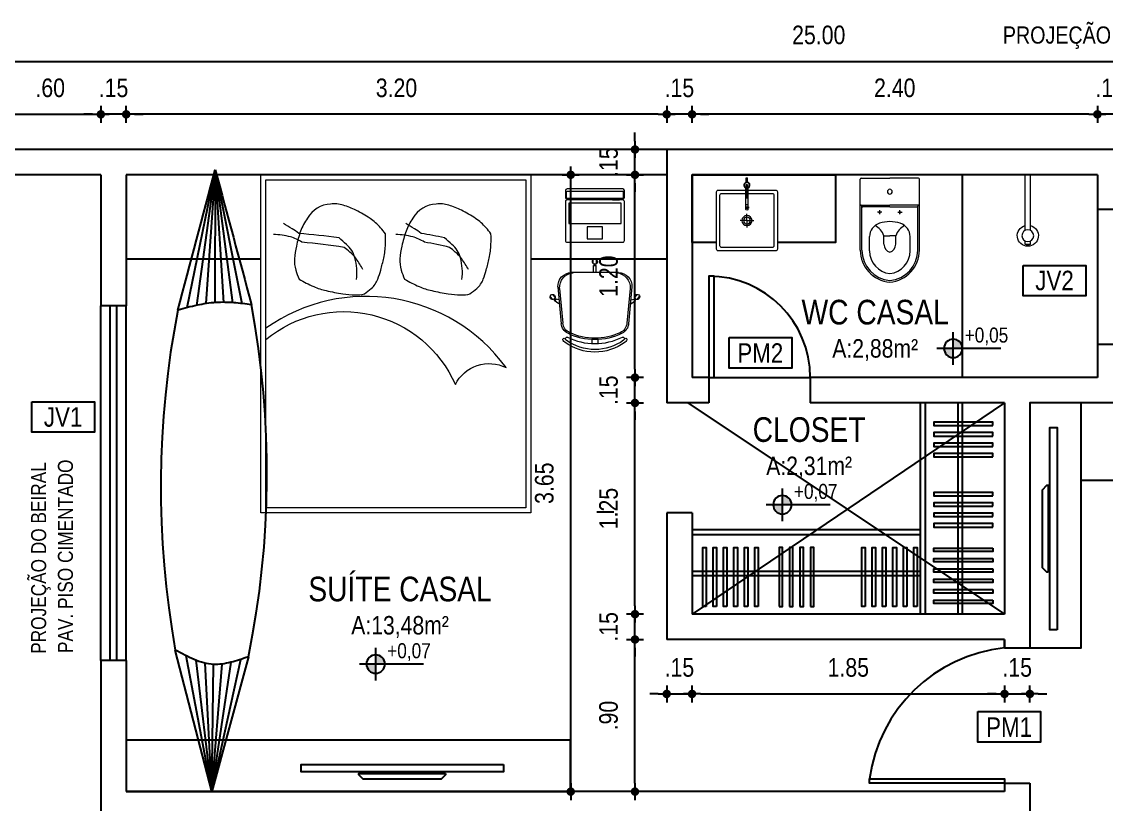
# Model space of a CAD drawing. Header units: millimetres. Extents: x 0 to 5100, y -1 to 1869.
# Drawn here: x 4791.69 to 4798.12, y 968.64 to 973.27 of the extents above; entities that cross this region are included whole.
import ezdxf
from ezdxf.enums import TextEntityAlignment as Align

# ---------------------------------------------------------------- set-up
doc = ezdxf.new("R2010")
doc.units = ezdxf.units.MM
doc.header["$LTSCALE"] = 20
for name, pattern in [('DASHDOT', [1, 0.5, -0.25, 0, -0.25]), ('DASHED', [0.75, 0.5, -0.25]), ('HIDDEN2', [0.1875, 0.125, -0.0625])]:
    doc.linetypes.add(name, pattern=pattern)
for name, color, linetype in [('001', 1, 'Continuous'), ('003', 3, 'Continuous'), ('A-PEN-G', 3, 'Continuous'), ('AR-MOB', 252, 'Continuous'), ('COTA', 7, 'Continuous'), ('DIVERSOS', 1, 'Continuous'), ('E-txt-g', 3, 'Continuous'), ('ESQUQDRIA', 2, 'Continuous'), ('LAYER1', 2, 'Continuous'), ('LAYER7', 4, 'Continuous'), ('LINHA PISO', 9, 'Continuous')]:
    doc.layers.add(name, color=color, linetype=linetype)
doc.layers.add('E-Lay-9', color=9, linetype='Continuous', lineweight=9)
doc.layers.add('E-Txt-W', color=7, linetype='Continuous', lineweight=20)
doc.styles.add('F2', font='ARIALN.TTF')
doc.styles.add('REG60', font='romans.shx', dxfattribs={"width": 0.8, "height": 0.15})
doc.styles.add('REG80', font='romans.shx', dxfattribs={"width": 0.8, "height": 0.2})
doc.dimstyles.new('ARQUITETURA', dxfattribs={"dimtxt": 0.11, "dimasz": 0.05, "dimexe": 0.1, "dimexo": 0, "dimgap": 0.1, "dimtad": 1, "dimzin": 5, "dimdsep": 46, "dimtxsty": 'F2', "dimblk": 'COTA', "dimcen": 0, "dimse1": 1, "dimse2": 1, "dimadec": 0, "dimazin": 0, "dimtfac": 2, "dimtix": 1, "dimtmove": 2, "dimatfit": 3, "dimldrblk": 'COTA', "dimfxl": 1, "dimtolj": 1, "dimtzin": 5, "dimarcsym": 0})

# ---------------------------------------------------------------- blocks, each defined once
blk = doc.blocks.new('COTA')
at = {"layer": 'COTA'}
for p, q in [((-1, 0), (1, 0)), ((0, 1), (0, -1))]:
    blk.add_line(p, q, dxfattribs=at)
at = {"layer": 'COTA', "const_width": 0.5}
blk.add_lwpolyline([(-0.25, 0, 1), (0.25, 0, 1)], format="xyb", close=True, dxfattribs=at)
blk = doc.blocks.new('*D223')
at = {"color": 0, "lineweight": -2}
for p, q in [((4798.0127, 972.7185), (4797.9627, 972.7185)), ((4798.2127, 972.7185), (4798.0627, 972.7185)), ((4798.2627, 972.7185), (4798.3127, 972.7185))]:
    blk.add_line(p, q, dxfattribs=at)
at = {"color": 0, "lineweight": -2, "xscale": 0.05, "yscale": 0.05, "zscale": 0.05}
blk.add_blockref('COTA', (4798.0627, 972.7185), dxfattribs=at)
at = {"color": 0, "lineweight": -2, "xscale": 0.05, "yscale": 0.05, "zscale": 0.05, "rotation": 180}
blk.add_blockref('COTA', (4798.2127, 972.7185), dxfattribs=at)
at = {"color": 0, "insert": (4798.1377, 972.8747), "char_height": 0.11, "attachment_point": 5, "style": 'F2'}
blk.add_mtext('\\A1;.15', dxfattribs=at)
blk = doc.blocks.new('*D224')
at = {"color": 0, "lineweight": -2}
blk.add_line((4798.0127, 972.7185), (4795.7127, 972.7185), dxfattribs=at)
at = {"color": 0, "lineweight": -2, "xscale": 0.05, "yscale": 0.05, "zscale": 0.05, "rotation": 180}
blk.add_blockref('COTA', (4795.6627, 972.7185), dxfattribs=at)
at = {"color": 0, "lineweight": -2, "xscale": 0.05, "yscale": 0.05, "zscale": 0.05}
blk.add_blockref('COTA', (4798.0627, 972.7185), dxfattribs=at)
at = {"color": 0, "insert": (4796.8627, 972.8747), "char_height": 0.11, "attachment_point": 5, "style": 'F2'}
blk.add_mtext('\\A1;2.40', dxfattribs=at)
blk = doc.blocks.new('*D225')
at = {"color": 0, "lineweight": -2}
for p, q in [((4795.4627, 972.7185), (4795.4127, 972.7185)), ((4795.6627, 972.7185), (4795.5127, 972.7185)), ((4795.7127, 972.7185), (4795.7627, 972.7185))]:
    blk.add_line(p, q, dxfattribs=at)
at = {"color": 0, "lineweight": -2, "xscale": 0.05, "yscale": 0.05, "zscale": 0.05}
blk.add_blockref('COTA', (4795.5127, 972.7185), dxfattribs=at)
at = {"color": 0, "lineweight": -2, "xscale": 0.05, "yscale": 0.05, "zscale": 0.05, "rotation": 180}
blk.add_blockref('COTA', (4795.6627, 972.7185), dxfattribs=at)
at = {"color": 0, "insert": (4795.5877, 972.8747), "char_height": 0.11, "attachment_point": 5, "style": 'F2'}
blk.add_mtext('\\A1;.15', dxfattribs=at)
blk = doc.blocks.new('*D226')
at = {"color": 0, "lineweight": -2}
blk.add_line((4795.4627, 972.7185), (4792.3627, 972.7185), dxfattribs=at)
at = {"color": 0, "lineweight": -2, "xscale": 0.05, "yscale": 0.05, "zscale": 0.05, "rotation": 180}
blk.add_blockref('COTA', (4792.3127, 972.7185), dxfattribs=at)
at = {"color": 0, "lineweight": -2, "xscale": 0.05, "yscale": 0.05, "zscale": 0.05}
blk.add_blockref('COTA', (4795.5127, 972.7185), dxfattribs=at)
at = {"color": 0, "insert": (4793.9127, 972.8747), "char_height": 0.11, "attachment_point": 5, "style": 'F2'}
blk.add_mtext('\\A1;3.20', dxfattribs=at)
blk = doc.blocks.new('*D227')
at = {"color": 0, "lineweight": -2}
for p, q in [((4792.1127, 972.7185), (4792.0627, 972.7185)), ((4792.3127, 972.7185), (4792.1627, 972.7185)), ((4792.3627, 972.7185), (4792.4127, 972.7185))]:
    blk.add_line(p, q, dxfattribs=at)
at = {"color": 0, "lineweight": -2, "xscale": 0.05, "yscale": 0.05, "zscale": 0.05}
blk.add_blockref('COTA', (4792.1627, 972.7185), dxfattribs=at)
at = {"color": 0, "lineweight": -2, "xscale": 0.05, "yscale": 0.05, "zscale": 0.05, "rotation": 180}
blk.add_blockref('COTA', (4792.3127, 972.7185), dxfattribs=at)
at = {"color": 0, "insert": (4792.2377, 972.8747), "char_height": 0.11, "attachment_point": 5, "style": 'F2'}
blk.add_mtext('\\A1;.15', dxfattribs=at)
blk = doc.blocks.new('*D231')
at = {"color": 0, "lineweight": -2}
blk.add_line((4783.9627, 973.0316), (4808.8627, 973.0316), dxfattribs=at)
at = {"color": 0, "lineweight": -2, "xscale": 0.05, "yscale": 0.05, "zscale": 0.05, "rotation": 180}
blk.add_blockref('COTA', (4783.9127, 973.0316), dxfattribs=at)
at = {"color": 0, "lineweight": -2, "xscale": 0.05, "yscale": 0.05, "zscale": 0.05}
blk.add_blockref('COTA', (4808.9127, 973.0316), dxfattribs=at)
at = {"color": 0, "insert": (4796.4127, 973.1877), "char_height": 0.11, "attachment_point": 5, "style": 'F2'}
blk.add_mtext('\\A1;25.00', dxfattribs=at)
blk = doc.blocks.new('*D232')
at = {"color": 0, "lineweight": -2}
blk.add_line((4791.6127, 972.7185), (4792.1127, 972.7185), dxfattribs=at)
at = {"color": 0, "lineweight": -2, "xscale": 0.05, "yscale": 0.05, "zscale": 0.05, "rotation": 180}
blk.add_blockref('COTA', (4791.5627, 972.7185), dxfattribs=at)
at = {"color": 0, "lineweight": -2, "xscale": 0.05, "yscale": 0.05, "zscale": 0.05}
blk.add_blockref('COTA', (4792.1627, 972.7185), dxfattribs=at)
at = {"color": 0, "insert": (4791.8627, 972.8747), "char_height": 0.11, "attachment_point": 5, "style": 'F2'}
blk.add_mtext('\\A1;.60', dxfattribs=at)
blk = doc.blocks.new('TXT-AMB75')
at = {"layer": 'E-txt-g', "style": 'REG80', "width": 0.8, "flags": 8}
blk.add_attdef('TXT', text='', height=0.2, dxfattribs=at).set_placement((0.0055, 0.2964), align=Align.CENTER)
at = {"layer": 'E-Txt-W', "style": 'REG60', "width": 0.8, "flags": 8}
blk.add_attdef('TXT', text='', height=0.15, dxfattribs=at).set_placement((0.0055, 0.0271), align=Align.CENTER)
blk = doc.blocks.new('vaso-s')
at = {"color": 8}
for start, end in [(0, 180), (180, 0)]:
    blk.add_arc((0.08, 0), 0.0143, start, end, dxfattribs=at)
at = {"layer": 'E-Lay-9', "color": 8}
for p, q in [((0, 0.17), (0, 0)), ((0.4256, 0.175), (0.005, 0.175)), ((0.16, 0.17), (0.16, 0.17)), ((0.16, 0.17), (0.16, 0)), ((0.4256, 0.165), (0.165, 0.165)), ((0.17, 0), (0.17, 0.16)), ((0.2013, 0.0479), (0.2013, 0.0722)), ((0.4306, 0.12), (0.3459, 0.12)), ((0.2134, 0.06), (0.1891, 0.06)), ((0.3406, 0.035), (0.3406, 0)), ((0.3906, 0.035), (0.3406, 0.035)), ((0, -0.17), (0, 0)), ((0.16, -0.17), (0.16, 0)), ((0.17, 0), (0.17, -0.1601)), ((0.2134, -0.06), (0.1891, -0.06)), ((0.2013, -0.0479), (0.2013, -0.0722)), ((0.3406, -0.035), (0.3406, 0)), ((0.3906, -0.035), (0.3406, -0.035)), ((0.4306, -0.12), (0.3459, -0.12)), ((0.4256, -0.175), (0.005, -0.175)), ((0.16, -0.17), (0.16, -0.17)), ((0.4256, -0.165), (0.165, -0.165))]:
    blk.add_line(p, q, dxfattribs=at)
for centre in [(0.2013, 0.06), (0.2013, -0.06)]:
    blk.add_circle(centre, 0.005, dxfattribs=at)
for centre, radius, start, end in [((0.005, 0.17), 0.005, 90, 180), ((0.155, 0.17), 0.005, 0, 90), ((0.165, 0.17), 0.00495, 180, 270), ((0.165, 0.16), 0.00495, 0, 90), ((0.4256, -0.015), 0.19, 4.52806, 90), ((0.4256, -0.015), 0.18, 4.78019, 90), ((0.3459, 0.0375), 0.0825, 90, 163.03545), ((0.3754, 0.1358), 0.1066, 206.93947, 250.96472), ((0.4306, -0.015), 0.135, 6.37937, 90), ((0.518, -0.015), 0.2624, 163.03545, 176.7233), ((0.3906, -0.015), 0.05, 17.4576, 90), ((0.518, 0.015), 0.2624, 183.2767, 196.96455), ((0.3459, -0.0375), 0.0825, 196.96455, 270), ((0.3754, -0.1358), 0.1066, 109.03528, 153.06053), ((0.3906, 0.015), 0.05, 270, 342.5424), ((0.4256, 0.015), 0.19, 270, 355.47194), ((0.4256, 0.015), 0.18, 270, 355.21981), ((0.4306, 0.015), 0.135, 270, 353.62063), ((0.005, -0.17), 0.005, 180, 270), ((0.155, -0.17), 0.005, 270, 0), ((0.165, -0.17), 0.00495, 90, 180), ((0.165, -0.1601), 0.00495, 270, 0)]:
    blk.add_arc(centre, radius, start, end, dxfattribs=at)
blk = doc.blocks.new('Chuveiro')
at = {"layer": 'E-Lay-9', "color": 8}
for p, q in [((-0.0311, 0.0156), (-0.3604, 0.0156)), ((0.0509, 0.0156), (0.0311, 0.0156)), ((0.0509, 0.0156), (0.0509, -0.0156)), ((-0.0311, -0.0156), (-0.3604, -0.0156)), ((0.0509, -0.0156), (0.0311, -0.0156))]:
    blk.add_line(p, q, dxfattribs=at)
blk.add_circle((0, 0), 0.0348, dxfattribs=at)
for centre, radius, start, end in [((0, 0), 0.0624, 194.4775, 165.5225), ((0.0093, 0), 0.0444, 339.42663, 20.57337)]:
    blk.add_arc(centre, radius, start, end, dxfattribs=at)
blk = doc.blocks.new('Cadeira')
at = {"layer": 'E-Lay-9', "color": 8}
for p, q in [((-0.0093, 0.0535), (-0.0093, 0.0769)), ((0.0096, 0.0535), (0.0096, 0.0769)), ((-0.1393, 0), (0.1393, 0)), ((-0.0075, 0), (-0.0075, 0.0425)), ((-0.0075, 0.0425), (-0.0056, 0.0425)), ((0.0056, 0.0425), (0.0075, 0.0425)), ((0.0075, 0), (0.0075, 0.0425)), ((-0.2192, -0.0836), (-0.1996, -0.3023)), ((-0.2087, -0.0936), (-0.1898, -0.2982)), ((0.2087, -0.0936), (0.1898, -0.2982)), ((0.2192, -0.0836), (0.1996, -0.3023)), ((-0.25, -0.1588), (-0.265, -0.1409)), ((-0.2355, -0.1467), (-0.2505, -0.1288)), ((-0.2398, -0.1647), (-0.2413, -0.1659)), ((-0.2133, -0.1847), (-0.2413, -0.1659)), ((-0.2298, -0.1563), (-0.2313, -0.1575)), ((-0.2144, -0.1618), (-0.2298, -0.1563)), ((0.2133, -0.1847), (0.2413, -0.1659)), ((0.2144, -0.1618), (0.2298, -0.1563)), ((0.2298, -0.1563), (0.2313, -0.1575)), ((0.2355, -0.1467), (0.2505, -0.1288)), ((0.2398, -0.1647), (0.2413, -0.1659)), ((0.25, -0.1588), (0.265, -0.1409)), ((-0.0175, -0.3961), (-0.0175, -0.4196)), ((0.0175, -0.3961), (0.0175, -0.4196))]:
    blk.add_line(p, q, dxfattribs=at)
blk.add_lwpolyline([(0.1631, -0.3812, -0.237888), (-0.1631, -0.3812, 0.605717), (-0.1738, -0.3953, 0.122717), (-0.17, -0.4, 0.323529), (0.17, -0.4, 0.122717), (0.1738, -0.3953, 0.605717)], format="xyb", close=True, dxfattribs=at)
for centre in [(0, 0.0466), (-0.2382, -0.1579), (0.2382, -0.1579)]:
    blk.add_circle(centre, 0.005, dxfattribs=at)
for centre, radius, start, end in [((0.0001, 0.0652), 0.015, 281.63338, 257.45365), ((-0.1393, -0.08), 0.08, 90, 182.56924), ((0, 0.0475), 0.0075, 221.81031, 318.18969), ((0.1393, -0.08), 0.08, 357.43076, 90), ((-0.1202, -0.0886), 0.0887, 95.59249, 183.25223), ((0.1202, -0.0886), 0.0887, 356.74777, 84.40751), ((-0.2502, -0.1438), 0.015, 322.54635, 298.36662), ((-0.2388, -0.1573), 0.0075, 261.81031, 358.18969), ((0.2388, -0.1573), 0.0075, 181.81031, 278.18969), ((0.2502, -0.1438), 0.015, 241.63338, 217.45365), ((-0.1299, -0.296), 0.07, 185.12125, 243.60471), ((-0.1201, -0.2918), 0.07, 185.2999, 245.73609), ((0.1201, -0.2918), 0.07, 294.26391, 354.7001), ((0.1299, -0.296), 0.07, 296.39529, 354.87875), ((0, -0.0343), 0.3622, 243.60471, 296.39529), ((0, -0.0254), 0.3622, 245.73609, 294.26391), ((-0.1819, -0.3961), 0.00782, 29.81088, 225.32554), ((-0.1625, -0.39), 0.0275, 205.14546, 233.45713), ((0, -0.1648), 0.3052, 234.12379, 305.87621), ((-0.1625, -0.39), 0.0125, 205.14546, 233.1301), ((0.1819, -0.3961), 0.00782, 314.67446, 150.18912), ((0.1625, -0.39), 0.0275, 306.54287, 334.85454)]:
    blk.add_arc(centre, radius, start, end, dxfattribs=at)
blk = doc.blocks.new('Notebook')
at = {"layer": 'E-Lay-9', "color": 8}
for p, q in [((-0.175, 0.305), (-0.175, 0.3)), ((-0.175, 0.3), (-0.175, 0.265)), ((0.165, 0.315), (-0.165, 0.315)), ((0.175, 0.3), (0.175, 0.305)), ((0.175, 0.265), (0.175, 0.3)), ((-0.165, 0.255), (0.165, 0.255))]:
    blk.add_line(p, q, dxfattribs=at)
for points in [[(-0.165, 0.26), (0.165, 0.26, 0.414214), (0.17, 0.265), (0.17, 0.295, 0.414214), (0.165, 0.3), (-0.165, 0.3, 0.414214), (-0.17, 0.295), (-0.17, 0.265, 0.414214)], [(-0.165, 0), (0.165, 0, 0.414214), (0.175, 0.01), (0.175, 0.24, 0.414214), (0.165, 0.25), (-0.165, 0.25, 0.414214), (-0.175, 0.24), (-0.175, 0.01, 0.414214)]]:
    blk.add_lwpolyline(points, format="xyb", close=True, dxfattribs=at)
for points in [[(-0.155, 0.11), (0.155, 0.11), (0.155, 0.23), (-0.155, 0.23)], [(-0.105, 0.25), (-0.145, 0.25), (-0.145, 0.255), (-0.105, 0.255)], [(0.105, 0.25), (0.145, 0.25), (0.145, 0.255), (0.105, 0.255)], [(-0.045, 0.02), (0.045, 0.02), (0.045, 0.09), (-0.045, 0.09)]]:
    blk.add_lwpolyline(points, close=True, dxfattribs=at)
for centre, start, end in [((-0.165, 0.305), 90, 180), ((-0.165, 0.265), 180, 270), ((0.165, 0.305), 0, 90), ((0.165, 0.265), 270, 360)]:
    blk.add_arc(centre, 0.01, start, end, dxfattribs=at)
blk = doc.blocks.new('NIVEL')
at = {"layer": 'DIVERSOS'}
h = blk.add_hatch(color=7, dxfattribs=at)
h.paths.add_polyline_path([(0, 0.137, 0.414214), (-0.137, 0), (0, 0)])
h.paths.add_polyline_path([(0, 0), (0, -0.137, 0.414214), (0.137, 0)])
at = {"layer": 'DIVERSOS', "color": 7}
for p, q in [((0, 0.242), (0, -0.242)), ((0.709, 0), (-0.242, 0))]:
    blk.add_line(p, q, dxfattribs=at)
blk.add_circle((0, 0), 0.137, dxfattribs=at)
blk = doc.blocks.new('*D277')
at = {"color": 0, "lineweight": -2}
blk.add_line((4795.3248, 968.7606), (4795.3248, 969.5606), dxfattribs=at)
at = {"color": 0, "lineweight": -2, "xscale": 0.05, "yscale": 0.05, "zscale": 0.05}
for p, rotation in [((4795.3248, 969.6106), 90), ((4795.3248, 968.7106), 270)]:
    blk.add_blockref('COTA', p, dxfattribs=dict(at, rotation=rotation))
at = {"color": 0, "insert": (4795.1686, 969.1606), "char_height": 0.11, "attachment_point": 5, "rotation": 90, "style": 'F2'}
blk.add_mtext('\\A1;.90', dxfattribs=at)
blk = doc.blocks.new('*D278')
at = {"color": 0, "lineweight": -2}
for p, q in [((4795.3248, 969.8106), (4795.3248, 969.8606)), ((4795.3248, 969.6106), (4795.3248, 969.7606)), ((4795.3248, 969.5606), (4795.3248, 969.5106))]:
    blk.add_line(p, q, dxfattribs=at)
at = {"color": 0, "lineweight": -2, "xscale": 0.05, "yscale": 0.05, "zscale": 0.05}
for p, rotation in [((4795.3248, 969.7606), 270), ((4795.3248, 969.6106), 90)]:
    blk.add_blockref('COTA', p, dxfattribs=dict(at, rotation=rotation))
at = {"color": 0, "insert": (4795.1686, 969.6856), "char_height": 0.11, "attachment_point": 5, "rotation": 90, "style": 'F2'}
blk.add_mtext('\\A1;.15', dxfattribs=at)
blk = doc.blocks.new('*D279')
at = {"color": 0, "lineweight": -2}
blk.add_line((4795.3248, 969.8106), (4795.3248, 970.9606), dxfattribs=at)
at = {"color": 0, "lineweight": -2, "xscale": 0.05, "yscale": 0.05, "zscale": 0.05}
for p, rotation in [((4795.3248, 971.0106), 90), ((4795.3248, 969.7606), 270)]:
    blk.add_blockref('COTA', p, dxfattribs=dict(at, rotation=rotation))
at = {"color": 0, "insert": (4795.1686, 970.3856), "char_height": 0.11, "attachment_point": 5, "rotation": 90, "style": 'F2'}
blk.add_mtext('\\A1;1.25', dxfattribs=at)
blk = doc.blocks.new('*D280')
at = {"color": 0, "lineweight": -2}
for p, q in [((4795.3248, 971.2106), (4795.3248, 971.2606)), ((4795.3248, 971.0106), (4795.3248, 971.1606)), ((4795.3248, 970.9606), (4795.3248, 970.9106))]:
    blk.add_line(p, q, dxfattribs=at)
at = {"color": 0, "lineweight": -2, "xscale": 0.05, "yscale": 0.05, "zscale": 0.05}
for p, rotation in [((4795.3248, 971.1606), 270), ((4795.3248, 971.0106), 90)]:
    blk.add_blockref('COTA', p, dxfattribs=dict(at, rotation=rotation))
at = {"color": 0, "insert": (4795.1686, 971.0856), "char_height": 0.11, "attachment_point": 5, "rotation": 90, "style": 'F2'}
blk.add_mtext('\\A1;.15', dxfattribs=at)
blk = doc.blocks.new('*D281')
at = {"color": 0, "lineweight": -2}
blk.add_line((4795.3248, 971.2106), (4795.3248, 972.3106), dxfattribs=at)
at = {"color": 0, "lineweight": -2, "xscale": 0.05, "yscale": 0.05, "zscale": 0.05}
for p, rotation in [((4795.3248, 972.3606), 90), ((4795.3248, 971.1606), 270)]:
    blk.add_blockref('COTA', p, dxfattribs=dict(at, rotation=rotation))
at = {"color": 0, "insert": (4795.1686, 971.7606), "char_height": 0.11, "attachment_point": 5, "rotation": 90, "style": 'F2'}
blk.add_mtext('\\A1;1.20', dxfattribs=at)
blk = doc.blocks.new('*D282')
at = {"color": 0, "lineweight": -2}
for p, q in [((4795.3248, 972.5606), (4795.3248, 972.6106)), ((4795.3248, 972.3606), (4795.3248, 972.5106)), ((4795.3248, 972.3106), (4795.3248, 972.2606))]:
    blk.add_line(p, q, dxfattribs=at)
at = {"color": 0, "lineweight": -2, "xscale": 0.05, "yscale": 0.05, "zscale": 0.05}
for p, rotation in [((4795.3248, 972.5106), 270), ((4795.3248, 972.3606), 90)]:
    blk.add_blockref('COTA', p, dxfattribs=dict(at, rotation=rotation))
at = {"color": 0, "insert": (4795.1686, 972.4356), "char_height": 0.11, "attachment_point": 5, "rotation": 90, "style": 'F2'}
blk.add_mtext('\\A1;.15', dxfattribs=at)
blk = doc.blocks.new('*D283')
at = {"color": 0, "lineweight": -2}
blk.add_line((4794.9444, 968.7606), (4794.9444, 972.3106), dxfattribs=at)
at = {"color": 0, "lineweight": -2, "xscale": 0.05, "yscale": 0.05, "zscale": 0.05}
for p, rotation in [((4794.9444, 972.3606), 90), ((4794.9444, 968.7106), 270)]:
    blk.add_blockref('COTA', p, dxfattribs=dict(at, rotation=rotation))
at = {"color": 0, "insert": (4794.7882, 970.5356), "char_height": 0.11, "attachment_point": 5, "rotation": 90, "style": 'F2'}
blk.add_mtext('\\A1;3.65', dxfattribs=at)
blk = doc.blocks.new('*D284')
at = {"color": 0, "lineweight": -2}
for p, q in [((4795.4627, 969.2887), (4795.4127, 969.2887)), ((4795.5127, 969.2887), (4795.6627, 969.2887)), ((4795.7127, 969.2887), (4795.7627, 969.2887))]:
    blk.add_line(p, q, dxfattribs=at)
at = {"color": 0, "lineweight": -2, "xscale": 0.05, "yscale": 0.05, "zscale": 0.05}
blk.add_blockref('COTA', (4795.5127, 969.2887), dxfattribs=at)
at = {"color": 0, "lineweight": -2, "xscale": 0.05, "yscale": 0.05, "zscale": 0.05, "rotation": 180}
blk.add_blockref('COTA', (4795.6627, 969.2887), dxfattribs=at)
at = {"color": 0, "insert": (4795.5877, 969.4448), "char_height": 0.11, "attachment_point": 5, "style": 'F2'}
blk.add_mtext('\\A1;.15', dxfattribs=at)
blk = doc.blocks.new('*D285')
at = {"color": 0, "lineweight": -2}
blk.add_line((4795.7127, 969.2887), (4797.4627, 969.2887), dxfattribs=at)
at = {"color": 0, "lineweight": -2, "xscale": 0.05, "yscale": 0.05, "zscale": 0.05, "rotation": 180}
blk.add_blockref('COTA', (4795.6627, 969.2887), dxfattribs=at)
at = {"color": 0, "lineweight": -2, "xscale": 0.05, "yscale": 0.05, "zscale": 0.05}
blk.add_blockref('COTA', (4797.5127, 969.2887), dxfattribs=at)
at = {"color": 0, "insert": (4796.5877, 969.4448), "char_height": 0.11, "attachment_point": 5, "style": 'F2'}
blk.add_mtext('\\A1;1.85', dxfattribs=at)
blk = doc.blocks.new('*D286')
at = {"color": 0, "lineweight": -2}
for p, q in [((4797.4627, 969.2887), (4797.4127, 969.2887)), ((4797.5127, 969.2887), (4797.6627, 969.2887)), ((4797.7127, 969.2887), (4797.7627, 969.2887))]:
    blk.add_line(p, q, dxfattribs=at)
at = {"color": 0, "lineweight": -2, "xscale": 0.05, "yscale": 0.05, "zscale": 0.05}
blk.add_blockref('COTA', (4797.5127, 969.2887), dxfattribs=at)
at = {"color": 0, "lineweight": -2, "xscale": 0.05, "yscale": 0.05, "zscale": 0.05, "rotation": 180}
blk.add_blockref('COTA', (4797.6627, 969.2887), dxfattribs=at)
at = {"color": 0, "insert": (4797.5877, 969.4448), "char_height": 0.11, "attachment_point": 5, "style": 'F2'}
blk.add_mtext('\\A1;.15', dxfattribs=at)
blk = doc.blocks.new('REDE-flat-1')
at = {"color": 8, "linetype": 'HIDDEN2'}
for p, q in [((-0.0001, 0), (-0.7053, 0.0617)), ((-0.0001, 0), (-0.6878, 0.0141)), ((-0.0001, 0), (-0.6736, -0.0312)), ((-0.0001, 0), (-0.6631, -0.0753)), ((-0.0001, 0), (-0.6566, -0.1194)), ((-0.0001, 0), (-0.6532, -0.1645)), ((-0.0001, 0), (-0.6521, -0.2114)), ((-3.1043, -0.3468), (-2.4195, -0.081)), ((-3.1043, -0.3468), (-2.4421, -0.1395)), ((-3.1043, -0.3468), (-2.4584, -0.1911)), ((-3.1043, -0.3468), (-2.4674, -0.2376)), ((-3.1043, -0.3468), (-2.4686, -0.2811)), ((-3.1043, -0.3468), (-2.4617, -0.3236)), ((-3.1043, -0.3468), (-2.4477, -0.367)), ((-3.1043, -0.3468), (-2.4279, -0.413))]:
    blk.add_line(p, q, dxfattribs=at)
blk.add_lwpolyline([(-2.41, -0.4503), (-3.1043, -0.3468), (-2.4195, -0.081)], dxfattribs=at)
for centre, radius, start, end in [((-1.0734, -4.5387), 4.6565, 85.673, 106.8028), ((-2.0192, 4.1473), 4.6142, 265.142, 287.2335)]:
    blk.add_arc(centre, radius, start, end, dxfattribs=at)
blk.add_open_spline([(-0.6522, -0.2597), (-0.6518, -0.1998), (-0.6511, -0.0744), (-0.6974, 0.0422), (-0.7215, 0.1031), (-0.7217, 0.1035), (-0.7219, 0.104), (-0.7221, 0.1045)], degree=3, knots=[0, 0, 0, 0, 0.1780514, 0.3725016, 0.3725016, 0.3725016, 0.3740121, 0.3740121, 0.3740121, 0.3740121], dxfattribs=at)
for points in [[(-0.7215, 0.1031), (-0.7217, 0.1035), (-0.7219, 0.104), (-0.7221, 0.1045)], [(-0.7221, 0.1045), (-0.4814, 0.0697), (-0.2407, 0.0348), (0, 0)], [(0, 0), (-0.2174, -0.0866), (-0.4348, -0.1731), (-0.6522, -0.2597)]]:
    blk.add_open_spline(points, degree=3, dxfattribs=at)
blk.add_spline([(-2.41, -0.4503), (-2.4687, -0.28), (-2.4195, -0.081)], degree=3, dxfattribs=at)

msp = doc.modelspace()

# ---------------------------------------------------------------- linework, layer by layer
at = {"color": 8, "linetype": 'HIDDEN2'}
for p, q in [((4795.6377, 971.0106), (4797.5127, 969.7606)), ((4797.5127, 971.0106), (4795.6627, 969.7606))]:
    msp.add_line(p, q, dxfattribs=at)
at = {"color": 2, "linetype": 'DASHDOT'}
msp.add_line((4810.1999, 970.3644), (4780.4389, 970.3644), dxfattribs=at)
at = {"color": 8}
for points in [[(4795.8077, 971.9606), (4795.6627, 971.9606), (4795.6627, 972.3606), (4796.5127, 972.3606), (4796.5127, 971.9606), (4796.1677, 971.9606)], [(4797.9667, 970.5533), (4798.2127, 970.5533), (4798.2127, 971.0106), (4797.6627, 971.0106), (4797.6627, 970.5533)]]:
    msp.add_lwpolyline(points, dxfattribs=at)
at = {"color": 6}
for points in [[(4797.6234, 971.8245), (4797.9941, 971.8245), (4797.9941, 971.6442), (4797.6234, 971.6442)], [(4795.8822, 971.3976), (4796.2529, 971.3976), (4796.2529, 971.2173), (4795.8822, 971.2173)], [(4791.7537, 971.0171), (4792.1244, 971.0171), (4792.1244, 970.8368), (4791.7537, 970.8368)], [(4797.3551, 969.1841), (4797.7258, 969.1841), (4797.7258, 969.0038), (4797.3551, 969.0038)]]:
    msp.add_lwpolyline(points, close=True, dxfattribs=at)
at = {"color": 8}
for points in [[(4797.6627, 971.0106), (4797.6627, 969.5606), (4797.9667, 969.5606), (4797.9667, 971.0106)], [(4792.3127, 968.7106), (4794.943, 968.7106), (4794.943, 969.0146), (4792.3127, 969.0146)]]:
    msp.add_lwpolyline(points, close=True, dxfattribs=at)
at = {"color": 8, "linetype": 'HIDDEN2'}
for centre, radius, start, end in [((4795.7627, 971.1606), 0.6, 360, 90), ((4797.6054, 968.6645), 0.9009, 95.90826, 172.27298)]:
    msp.add_arc(centre, radius, start, end, dxfattribs=at)
at = {"layer": '001', "color": 8}
for p, q in [((4792.1627, 969.4856), (4792.1627, 971.5856)), ((4792.3127, 969.4856), (4792.3127, 971.5856))]:
    msp.add_line(p, q, dxfattribs=at)
at = {"layer": '003', "color": 5, "ltscale": 0.5}
for p, q in [((4808.9127, 972.5106), (4783.9127, 972.5106)), ((4795.5127, 972.5106), (4795.5127, 971.0106)), ((4792.1627, 972.3606), (4784.4627, 972.3606)), ((4792.1627, 972.3606), (4792.1627, 971.5856)), ((4795.5127, 972.3606), (4792.3127, 972.3606)), ((4792.3127, 972.3606), (4792.3127, 971.5856)), ((4792.3127, 972.3606), (4792.3127, 971.5856)), ((4798.0627, 972.3606), (4795.6627, 972.3606)), ((4795.6627, 972.3606), (4795.6627, 971.1606)), ((4798.0627, 972.3606), (4798.0627, 971.1606)), ((4792.3127, 971.5856), (4792.1627, 971.5856)), ((4795.7627, 971.1606), (4795.6627, 971.1606)), ((4795.7627, 971.1606), (4795.7627, 971.0106)), ((4798.0627, 971.1606), (4796.3627, 971.1606)), ((4796.3627, 971.1606), (4796.3627, 971.0106)), ((4795.7627, 971.0106), (4795.5127, 971.0106)), ((4797.5127, 971.0106), (4796.3627, 971.0106)), ((4797.5127, 971.0106), (4797.5127, 969.7606)), ((4798.2127, 971.0106), (4797.6627, 971.0106)), ((4797.6627, 971.0106), (4797.6627, 969.5606)), ((4795.5127, 970.3606), (4795.5127, 969.6106)), ((4795.6627, 970.3606), (4795.5127, 970.3606)), ((4795.6627, 970.3606), (4795.6627, 969.7606)), ((4797.5127, 969.6106), (4795.5127, 969.6106)), ((4797.5127, 969.6106), (4797.5127, 969.5606)), ((4797.5127, 969.5606), (4797.5127, 969.6106)), ((4797.5127, 969.5606), (4797.6627, 969.5606)), ((4792.1627, 969.4856), (4792.1627, 968.5606)), ((4792.3127, 969.4856), (4792.1627, 969.4856)), ((4792.3127, 969.4856), (4792.3127, 968.7106)), ((4797.5127, 968.7606), (4797.5127, 968.7106)), ((4797.5127, 968.7606), (4797.6627, 968.7606)), ((4797.6627, 968.7606), (4797.6627, 968.4557)), ((4797.5127, 968.7106), (4792.3127, 968.7106))]:
    msp.add_line(p, q, dxfattribs=at)
at = {"layer": '003', "color": 8, "ltscale": 0.5}
for p, q in [((4793.1094, 971.8607), (4792.3127, 971.8607)), ((4795.5127, 971.8607), (4794.7084, 971.8607)), ((4797.0127, 971.0106), (4797.0127, 969.7606)), ((4797.0427, 971.0106), (4797.0427, 969.7606)), ((4797.2368, 971.0106), (4797.2368, 969.7606)), ((4797.2618, 971.0106), (4797.2618, 969.7606)), ((4797.0127, 970.2606), (4795.6627, 970.2606)), ((4797.0127, 970.2306), (4795.6627, 970.2306)), ((4797.0127, 970.0133), (4795.6627, 970.0133)), ((4797.0127, 969.9883), (4795.6627, 969.9883)), ((4797.5127, 969.7606), (4795.6627, 969.7606))]:
    msp.add_line(p, q, dxfattribs=at)
for points in [[(4797.4441, 970.8765), (4797.4441, 970.8965), (4797.0941, 970.8965), (4797.0941, 970.8765)], [(4797.4441, 970.8149), (4797.4441, 970.8349), (4797.0941, 970.8349), (4797.0941, 970.8149)], [(4797.4441, 970.7534), (4797.4441, 970.7734), (4797.0941, 970.7734), (4797.0941, 970.7534)], [(4797.4441, 970.6918), (4797.4441, 970.7118), (4797.0941, 970.7118), (4797.0941, 970.6918)], [(4797.4441, 970.4611), (4797.4441, 970.4811), (4797.0941, 970.4811), (4797.0941, 970.4611)], [(4797.4441, 970.3995), (4797.4441, 970.4195), (4797.0941, 970.4195), (4797.0941, 970.3995)], [(4797.4441, 970.338), (4797.4441, 970.358), (4797.0941, 970.358), (4797.0941, 970.338)], [(4797.4441, 970.2764), (4797.4441, 970.2964), (4797.0941, 970.2964), (4797.0941, 970.2764)], [(4795.7463, 969.806), (4795.7263, 969.806), (4795.7263, 970.156), (4795.7463, 970.156)], [(4795.8079, 969.806), (4795.7879, 969.806), (4795.7879, 970.156), (4795.8079, 970.156)], [(4795.8694, 969.806), (4795.8494, 969.806), (4795.8494, 970.156), (4795.8694, 970.156)], [(4795.931, 969.806), (4795.911, 969.806), (4795.911, 970.156), (4795.931, 970.156)], [(4795.9926, 969.806), (4795.9726, 969.806), (4795.9726, 970.156), (4795.9926, 970.156)], [(4796.0541, 969.806), (4796.0341, 969.806), (4796.0341, 970.156), (4796.0541, 970.156)], [(4796.1785, 969.806), (4796.1985, 969.806), (4796.1985, 970.156), (4796.1785, 970.156)], [(4796.2401, 969.806), (4796.2601, 969.806), (4796.2601, 970.156), (4796.2401, 970.156)], [(4796.3016, 969.806), (4796.3216, 969.806), (4796.3216, 970.156), (4796.3016, 970.156)], [(4796.3632, 969.806), (4796.3832, 969.806), (4796.3832, 970.156), (4796.3632, 970.156)], [(4796.6875, 969.806), (4796.6675, 969.806), (4796.6675, 970.156), (4796.6875, 970.156)], [(4796.749, 969.806), (4796.729, 969.806), (4796.729, 970.156), (4796.749, 970.156)], [(4796.8106, 969.806), (4796.7906, 969.806), (4796.7906, 970.156), (4796.8106, 970.156)], [(4796.8722, 969.806), (4796.8522, 969.806), (4796.8522, 970.156), (4796.8722, 970.156)], [(4796.9337, 969.806), (4796.9137, 969.806), (4796.9137, 970.156), (4796.9337, 970.156)], [(4796.9953, 969.806), (4796.9753, 969.806), (4796.9753, 970.156), (4796.9953, 970.156)], [(4797.4441, 970.152), (4797.4441, 970.132), (4797.0941, 970.132), (4797.0941, 970.152)], [(4797.4441, 970.0905), (4797.4441, 970.0705), (4797.0941, 970.0705), (4797.0941, 970.0905)], [(4797.4441, 970.0289), (4797.4441, 970.0089), (4797.0941, 970.0089), (4797.0941, 970.0289)], [(4797.4441, 969.9674), (4797.4441, 969.9474), (4797.0941, 969.9474), (4797.0941, 969.9674)], [(4797.4441, 969.9058), (4797.4441, 969.8858), (4797.0941, 969.8858), (4797.0941, 969.9058)], [(4797.4441, 969.8442), (4797.4441, 969.8242), (4797.0941, 969.8242), (4797.0941, 969.8442)]]:
    msp.add_lwpolyline(points, close=True, dxfattribs=at)
at = {"layer": 'A-PEN-G', "color": 8, "ltscale": 0.05}
msp.add_line((4795.7927, 971.1606), (4796.3627, 971.1606), dxfattribs=at)
at = {"layer": 'A-PEN-G', "color": 7, "ltscale": 0.05}
for points in [[(4795.7627, 971.1606), (4795.7927, 971.1606), (4795.7927, 971.7606), (4795.7627, 971.7606)], [(4797.5127, 968.7606), (4796.7127, 968.7606), (4796.7127, 968.7856), (4797.5127, 968.7856)]]:
    msp.add_lwpolyline(points, close=True, dxfattribs=at)
at = {"layer": 'AR-MOB', "color": 8}
for points in [[(4797.8234, 969.6681), (4797.7806, 969.6681), (4797.7806, 970.8651), (4797.8234, 970.8651)], [(4797.7709, 970.0101), (4797.7624, 970.0101), (4797.7367, 970.0357), (4797.7367, 970.4974), (4797.7624, 970.5231), (4797.7709, 970.5231)], [(4794.5455, 968.8713), (4794.5455, 968.8286), (4793.3485, 968.8286), (4793.3485, 968.8713)], [(4794.2035, 968.8188), (4794.2035, 968.8103), (4794.1778, 968.7846), (4793.7161, 968.7846), (4793.6905, 968.8103), (4793.6905, 968.8188)]]:
    msp.add_lwpolyline(points, close=True, dxfattribs=at)
at = {"layer": 'E-Lay-9', "color": 8}
for p, q in [((4795.9837, 972.3172), (4795.9837, 972.3422)), ((4795.9837, 972.3422), (4795.9917, 972.3422)), ((4795.9917, 972.3172), (4795.9917, 972.3422)), ((4795.9803, 972.1717), (4795.9803, 972.2866)), ((4795.9837, 972.3007), (4795.9837, 972.2247)), ((4795.9917, 972.3007), (4795.9917, 972.2247)), ((4795.9951, 972.1717), (4795.9951, 972.2866)), ((4795.9837, 972.2247), (4795.9917, 972.2247)), ((4795.9794, 972.1721), (4795.9794, 972.1694)), ((4795.9794, 972.1663), (4795.9794, 972.1637)), ((4795.9803, 972.1691), (4795.9803, 972.166)), ((4795.9803, 972.1544), (4795.9803, 972.1634)), ((4795.9877, 972.0897), (4795.9877, 972.1306)), ((4795.9951, 972.1691), (4795.9951, 972.166)), ((4795.9951, 972.1544), (4795.9951, 972.1634)), ((4795.996, 972.1721), (4795.996, 972.1694)), ((4795.996, 972.1663), (4795.996, 972.1637)), ((4795.9877, 972.0897), (4795.9467, 972.0897)), ((4795.9877, 972.0897), (4795.9877, 972.0487)), ((4795.9877, 972.0897), (4796.0287, 972.0897))]:
    msp.add_line(p, q, dxfattribs=at)
for points in [[(4793.1094, 972.3606), (4794.7084, 972.3606), (4794.7084, 970.3606), (4793.1094, 970.3606)], [(4793.1394, 972.3306), (4794.6784, 972.3306), (4794.6784, 970.3906), (4793.1394, 970.3906)]]:
    msp.add_lwpolyline(points, close=True, dxfattribs=at)
for points in [[(4795.9951, 972.2706), (4796.1577, 972.2706, -0.414214), (4796.1677, 972.2606), (4796.1677, 971.9206, -0.414214), (4796.1577, 971.9106), (4795.8177, 971.9106, -0.414214), (4795.8077, 971.9206), (4795.8077, 972.2606, -0.414214), (4795.8177, 972.2706), (4795.9803, 972.2706)], [(4793.7227, 971.6566, 0.040453), (4793.7638, 971.6878, 0.121269), (4793.8021, 971.7435, 0.020937), (4793.8195, 971.7966, 0.015911), (4793.8373, 971.8679, 0.04249), (4793.8477, 971.9499, 0.020654), (4793.8478, 972.0115, 0.022056), (4793.8187, 972.0477, 0.064376), (4793.756, 972.1028, 0.03352), (4793.6731, 972.151, 0.039598), (4793.5977, 972.1811, 0.109626), (4793.5228, 972.1873, 0.257026), (4793.3859, 972.1034, 0.075208), (4793.3453, 972.0273, 0.030275), (4793.3199, 971.9387, 0.036967), (4793.309, 971.8639, 0.089016), (4793.3162, 971.7972, 0.036988), (4793.3364, 971.7431, 0.030345), (4793.4228, 971.6994, 0.04596), (4793.4967, 971.6752, 0.01901), (4793.595, 971.6567, 0.025886), (4793.6681, 971.6496, 0.088683), (4793.724, 971.657, 0.020726)], [(4794.3471, 971.6566, 0.040453), (4794.3883, 971.6878, 0.121269), (4794.4265, 971.7435, 0.020937), (4794.4439, 971.7966, 0.015911), (4794.4617, 971.8679, 0.04249), (4794.4721, 971.9499, 0.020654), (4794.4722, 972.0115, 0.022056), (4794.4431, 972.0477, 0.064376), (4794.3805, 972.1028, 0.03352), (4794.2975, 972.151, 0.039598), (4794.2221, 972.1811, 0.109626), (4794.1472, 972.1873, 0.257026), (4794.0103, 972.1034, 0.075208), (4793.9697, 972.0273, 0.030275), (4793.9443, 971.9387, 0.036967), (4793.9334, 971.8639, 0.089016), (4793.9406, 971.7972, 0.036988), (4793.9608, 971.7431, 0.030345), (4794.0472, 971.6994, 0.04596), (4794.1212, 971.6752, 0.01901), (4794.2194, 971.6567, 0.025886), (4794.2925, 971.6496, 0.088683), (4794.3484, 971.657, 0.020726)], [(4795.9951, 972.2506), (4796.1377, 972.2506, -0.414214), (4796.1477, 972.2406), (4796.1477, 971.9406, -0.414214), (4796.1377, 971.9306), (4795.8377, 971.9306, -0.414214), (4795.8277, 971.9406), (4795.8277, 972.2406, -0.414214), (4795.8377, 972.2506), (4795.9803, 972.2506)], [(4793.6755, 971.7415, 0.103492), (4793.6667, 971.8699, 0.14369), (4793.617, 971.9492, 0.007817), (4793.5726, 971.9874, 0.010698), (4793.3339, 972.0141, 0.020146), (4793.2949, 972.0415, 0.015912), (4793.243, 972.0725)], [(4794.2999, 971.7415, 0.103492), (4794.2911, 971.8699, 0.14369), (4794.2414, 971.9492, 0.007817), (4794.197, 971.9874, 0.010698), (4794.0584, 972.0141, 0.020146), (4794.0193, 972.0415, 0.015912), (4793.9674, 972.0725)], [(4793.7144, 971.7999, 0.040593), (4793.6742, 971.8637, 0.055645), (4793.6365, 971.9038, 0.015363), (4793.6021, 971.9312, 0.01263), (4793.3534, 971.9622, 0.082628), (4793.2849, 971.9934, 0.061291), (4793.1845, 972.0076)], [(4794.3389, 971.7999, 0.040593), (4794.2987, 971.8637, 0.055645), (4794.2609, 971.9038, 0.015363), (4794.2266, 971.9312, 0.01263), (4794.0779, 971.9622, 0.082628), (4794.0093, 971.9934, 0.061291), (4793.909, 972.0076)], [(4793.1394, 971.3854, -0.497), (4794.2612, 971.1198, -0.414214), (4794.5612, 971.2198, 0.410343), (4793.1394, 971.4522)]]:
    msp.add_lwpolyline(points, format="xyb", dxfattribs=at)
for centre, radius, start, end in [((4795.9877, 972.2997), 0.018, 102.83959, 245.74422), ((4795.9877, 972.2997), 0.018, 294.25578, 77.16041), ((4795.9877, 972.2997), 0.015, 285.46601, 254.53399), ((4795.9877, 972.2965), 0.00582, 46.53885, 133.46115), ((4795.9877, 972.0897), 0.03, 90, 270), ((4795.9877, 972.0897), 0.02, 90, 270), ((4795.9877, 972.0897), 0.03, 270, 90), ((4795.9877, 972.0897), 0.02, 270, 90)]:
    msp.add_arc(centre, radius, start, end, dxfattribs=at)
for centre, start_param, end_param in [((4795.9877, 972.1721), 2.66571, 6.759068), ((4795.9877, 972.1663), 2.66571, 6.759068), ((4795.9877, 972.1694), 3.141593, 6.283185), ((4795.9877, 972.1637), 3.141593, 6.283185)]:
    msp.add_ellipse(centre, major_axis=(0.00832, 0), ratio=0.08357, start_param=start_param, end_param=end_param, dxfattribs=at)
at = {"layer": 'E-Lay-9', "color": 8, "extrusion": (0, 0, -1)}
for centre in [(4795.9877, 972.1847), (4795.9877, 972.1544)]:
    msp.add_ellipse(centre, major_axis=(-0.00739, 0), ratio=0.331547, start_param=3.141593, end_param=6.283185, dxfattribs=at)
at = {"layer": 'ESQUQDRIA', "color": 8, "linetype": 'DASHED', "ltscale": 0.2}
for p, q in [((4798.0627, 972.1575), (4798.2127, 972.1575)), ((4798.0627, 971.3575), (4798.2127, 971.3575))]:
    msp.add_line(p, q, dxfattribs=at)
at = {"layer": 'ESQUQDRIA', "color": 7, "ltscale": 0.5}
for p, q in [((4792.2177, 969.4856), (4792.2177, 971.5856)), ((4792.2577, 969.4856), (4792.2577, 971.5856))]:
    msp.add_line(p, q, dxfattribs=at)
at = {"layer": 'LINHA PISO', "color": 8, "ltscale": 0.5}
msp.add_line((4797.2627, 972.3606), (4797.2627, 971.1606), dxfattribs=at)

# ---------------------------------------------------------------- block references
msp.add_blockref('Notebook', (4795.0875, 971.962))
ref = msp.add_blockref('TXT-AMB75', (4796.743, 971.259), dxfattribs=dict(xscale=0.7290000000000001, yscale=0.7290000000000001, zscale=0.7290000000000001))
ref.add_attrib('TXT', 'WC CASAL', dxfattribs={"layer": 'E-txt-g', "color": 2, "height": 0.1458, "style": 'F2'}).set_placement((4796.7469, 971.4751), align=Align.CENTER)
ref.add_attrib('TXT', 'A:2,88m²', dxfattribs={"layer": 'E-Txt-W', "height": 0.10935, "style": 'F2'}).set_placement((4796.7469, 971.2788), align=Align.CENTER)
ref = msp.add_blockref('TXT-AMB75', (4796.3518, 970.5641), dxfattribs=dict(xscale=0.7290000000000001, yscale=0.7290000000000001, zscale=0.7290000000000001))
ref.add_attrib('TXT', 'CLOSET', dxfattribs={"layer": 'E-txt-g', "color": 2, "height": 0.1458, "style": 'F2'}).set_placement((4796.3558, 970.7802), align=Align.CENTER)
ref.add_attrib('TXT', 'A:2,31m²', dxfattribs={"layer": 'E-Txt-W', "height": 0.10935, "style": 'F2'}).set_placement((4796.3558, 970.5838), align=Align.CENTER)
ref = msp.add_blockref('TXT-AMB75', (4793.9299, 969.6206), dxfattribs=dict(xscale=0.7290000000000001, yscale=0.7290000000000001, zscale=0.7290000000000001))
ref.add_attrib('TXT', 'SUÍTE CASAL', dxfattribs={"layer": 'E-txt-g', "color": 2, "height": 0.1458, "style": 'F2'}).set_placement((4793.9339, 969.8367), align=Align.CENTER)
ref.add_attrib('TXT', 'A:13,48m²', dxfattribs={"layer": 'E-Txt-W', "height": 0.10935, "style": 'F2'}).set_placement((4793.9339, 969.6404), align=Align.CENTER)
at = {"layer": 'AR-MOB', "xscale": 1.178118083095771, "yscale": 1.178118083095771, "zscale": 1.178118083095771, "rotation": 83.32242274613088}
msp.add_blockref('REDE-flat-1', (4792.8397, 972.3906), dxfattribs=at)
at = {"layer": 'E-Lay-9', "color": 7, "rotation": 270}
msp.add_blockref('vaso-s', (4796.8337, 972.3406), dxfattribs=at)
at = {"layer": 'E-Lay-9', "color": 7, "xscale": -1, "rotation": 90}
msp.add_blockref('Chuveiro', (4797.6505, 972.0002), dxfattribs=at)
at = {"layer": 'E-Lay-9', "xscale": -1}
msp.add_blockref('Cadeira', (4795.0875, 971.7818), dxfattribs=at)
at = {"layer": 'LAYER7', "color": 7, "linetype": 'Continuous', "xscale": -0.3985866620477118, "yscale": 0.3985866620477118, "zscale": 0.3985866620477118, "rotation": 180}
for p in [(4797.2086, 971.3334), (4796.1976, 970.408), (4793.7897, 969.4654)]:
    msp.add_blockref('NIVEL', p, dxfattribs=at)

# ---------------------------------------------------------------- texts
at = {"layer": 'LAYER1', "color": 7, "linetype": 'Continuous', "style": 'F2'}
for s, height, p in [('PROJEÇÃO DOS PERGOLADOS', 0.101662, (4797.5028, 973.2386)), ('+0,05', 0.08906, (4797.2766, 971.457)), ('+0,07', 0.08906, (4796.2656, 970.5316)), ('+0,07', 0.08906, (4793.8577, 969.589))]:
    msp.add_text(s, height=height, dxfattribs=at).set_placement(p, align=Align.TOP_LEFT)
at = {"layer": 'LAYER1', "color": 6, "linetype": 'Continuous', "style": 'F2'}
for s, p in [('JV2', (4797.6949, 971.793)), ('PM2', (4795.9308, 971.3636)), ('JV1', (4791.8252, 970.9856)), ('PM1', (4797.4037, 969.1501))]:
    msp.add_text(s, height=0.11539, dxfattribs=at).set_placement(p, align=Align.TOP_LEFT)
at = {"layer": 'LAYER1', "color": 7, "linetype": 'Continuous', "style": 'F2'}
for s, p in [('PROJEÇÃO DO BEIRAL', (4791.7497, 969.5262)), ('PAV. PISO CIMENTADO', (4791.9083, 969.5307))]:
    msp.add_text(s, height=0.08906, rotation=90, dxfattribs=at).set_placement(p, align=Align.TOP_LEFT)

# ---------------------------------------------------------------- dimensions: what is measured, and where the dimension line sits
at = {"color": 4}
for base, p1, p2, picture, middle in [((4808.9127, 973.0316), (4783.9127, 972.5106), (4808.9127, 972.5106), '*D231', (4796.4127, 973.1877)), ((4792.1627, 972.7185), (4791.5627, 972.3606), (4792.1627, 972.3606), '*D232', (4791.8627, 972.8747)), ((4792.1627, 972.7185), (4792.3127, 972.3606), (4792.1627, 972.3606), '*D227', (4792.2377, 972.8747)), ((4792.3127, 972.7185), (4795.5127, 972.3606), (4792.3127, 972.3606), '*D226', (4793.9127, 972.8747)), ((4795.5127, 972.7185), (4795.6627, 972.3606), (4795.5127, 972.3606), '*D225', (4795.5877, 972.8747)), ((4795.6627, 972.7185), (4798.0627, 972.3606), (4795.6627, 972.3606), '*D224', (4796.8627, 972.8747)), ((4798.0627, 972.7185), (4798.2127, 972.3606), (4798.0627, 972.3606), '*D223', (4798.1377, 972.8747)), ((4795.6627, 969.2887), (4795.5127, 969.6106), (4795.6627, 969.7606), '*D284', (4795.5877, 969.4448)), ((4797.5127, 969.2887), (4795.6627, 969.7606), (4797.5127, 969.5606), '*D285', (4796.5877, 969.4448)), ((4797.6627, 969.2887), (4797.5127, 969.5606), (4797.6627, 969.5606), '*D286', (4797.5877, 969.4448))]:
    dim = msp.add_linear_dim(base=base, p1=p1, p2=p2, dimstyle='ARQUITETURA', override={"dimfxl": 0.5, "dimfxlon": 1}, dxfattribs=at)
    dim.commit()
    dim.dimension.update_dxf_attribs({"geometry": picture, "text_midpoint": middle})
for base, p1, p2, picture, middle in [((4795.3248, 972.5106), (4795.5127, 972.3606), (4795.5127, 972.5106), '*D282', (4795.1686, 972.4356)), ((4794.9444, 972.3606), (4795.5964, 968.7106), (4795.5127, 972.3606), '*D283', (4794.7882, 970.5356)), ((4795.3248, 972.3606), (4795.6627, 971.1606), (4795.5127, 972.3606), '*D281', (4795.1686, 971.7606)), ((4795.3248, 971.1606), (4795.7627, 971.0106), (4795.6627, 971.1606), '*D280', (4795.1686, 971.0856)), ((4795.3248, 971.0106), (4795.6627, 969.7606), (4795.7627, 971.0106), '*D279', (4795.1686, 970.3856)), ((4795.3248, 969.7606), (4795.5127, 969.6106), (4795.6627, 969.7606), '*D278', (4795.1686, 969.6856)), ((4795.3248, 969.6106), (4795.5152, 968.7106), (4795.5127, 969.6106), '*D277', (4795.1686, 969.1606))]:
    dim = msp.add_linear_dim(base=base, p1=p1, p2=p2, angle=90, dimstyle='ARQUITETURA', override={"dimfxl": 0.5, "dimfxlon": 1}, dxfattribs=at)
    dim.commit()
    dim.dimension.update_dxf_attribs({"geometry": picture, "text_midpoint": middle})

doc.saveas('drawing.dxf')
